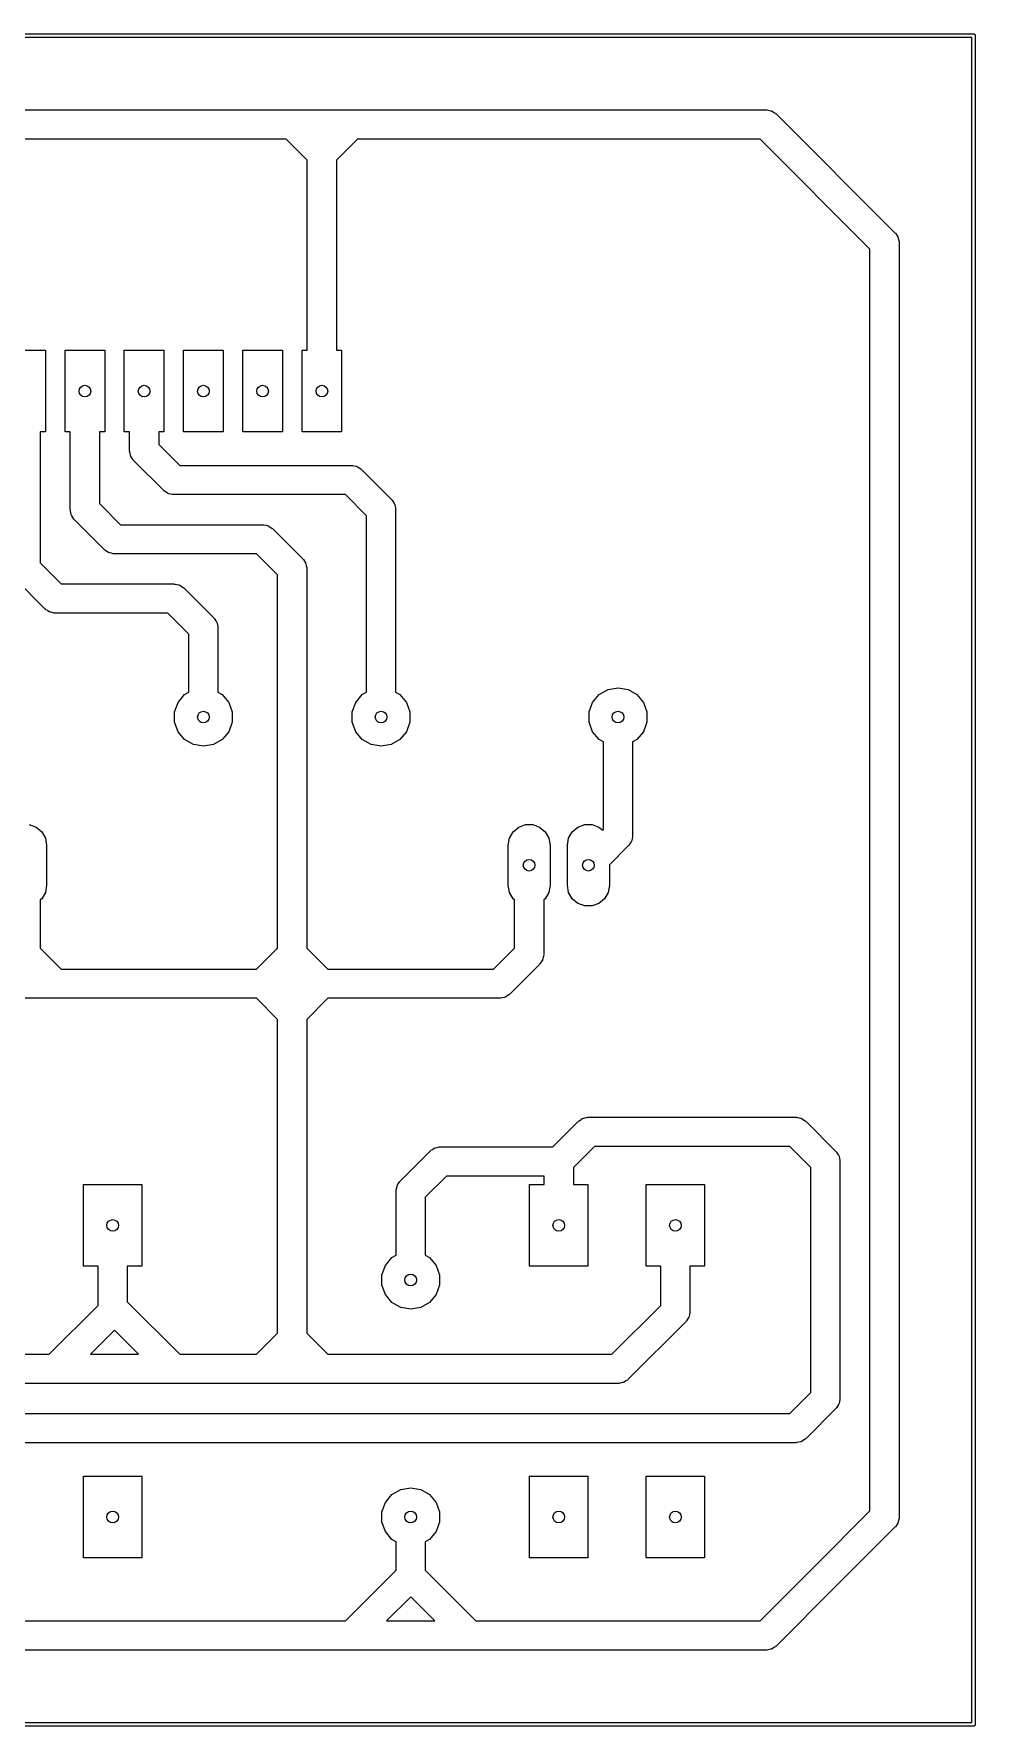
# Model space of a CAD drawing. Extents: x 28 to 132, y -102 to -29.
# Drawn here: x 91.8 to 132.2, y -101.7 to -29.1 of the extents above; entities that cross this region are included whole.
import ezdxf

# ---------------------------------------------------------------- set-up
doc = ezdxf.new("R2010")
doc.units = 0
doc.header["$MEASUREMENT"] = 0
doc.layers.add('BLACK', color=7, linetype='CONTINUOUS')

msp = doc.modelspace()

# ---------------------------------------------------------------- linework, layer by layer
at = {"layer": 'Black'}
for p, q in [((27.94, -29.135), (132.08, -29.135)), ((132.005, -29.285), (28.015, -29.285)), ((132.005, -101.525), (132.005, -29.285)), ((132.08, -29.135), (132.086, -29.1361)), ((132.086, -29.1361), (132.093, -29.1361)), ((132.093, -29.1361), (132.099, -29.1384)), ((132.099, -29.1384), (132.106, -29.1395)), ((132.106, -29.1395), (132.111, -29.1428)), ((132.111, -29.1428), (132.118, -29.145)), ((132.118, -29.145), (132.123, -29.1493)), ((132.123, -29.1493), (132.128, -29.1525)), ((132.128, -29.1525), (132.132, -29.1576)), ((132.132, -29.1576), (132.137, -29.1618)), ((132.137, -29.1618), (132.141, -29.1675)), ((132.141, -29.1675), (132.145, -29.1725)), ((132.145, -29.1725), (132.147, -29.1787)), ((132.147, -29.1787), (132.15, -29.1843)), ((132.15, -29.1843), (132.152, -29.1908)), ((132.152, -29.1908), (132.154, -29.197)), ((132.154, -29.197), (132.154, -29.2035)), ((132.154, -29.2035), (132.155, -29.21)), ((132.155, -29.21), (132.155, -101.6)), ((87.63, -32.395), (102.87, -32.395)), ((102.87, -32.395), (104.14, -32.395)), ((104.14, -32.395), (105.41, -32.395)), ((105.41, -32.395), (123.19, -32.395)), ((123.19, -32.395), (123.217, -32.3998)), ((123.217, -32.3998), (123.244, -32.3974)), ((123.244, -32.3974), (123.323, -32.4185)), ((123.323, -32.4185), (123.404, -32.4327)), ((123.404, -32.4327), (123.428, -32.4464)), ((123.428, -32.4464), (123.454, -32.4536)), ((123.454, -32.4536), (123.521, -32.5004)), ((123.521, -32.5004), (123.592, -32.5412)), ((123.592, -32.5412), (123.609, -32.5623)), ((123.609, -32.5623), (123.632, -32.5781)), ((123.632, -32.5781), (128.712, -37.6581)), ((102.611, -33.645), (87.8889, -33.645)), ((103.515, -34.5489), (102.611, -33.645)), ((105.669, -33.645), (104.765, -34.5489)), ((122.931, -33.645), (105.669, -33.645)), ((127.645, -38.3589), (122.931, -33.645)), ((103.515, -35.56), (103.515, -34.5489)), ((104.765, -34.5489), (104.765, -35.56)), ((103.515, -42.7), (103.515, -35.56)), ((104.765, -35.56), (104.765, -42.7)), ((128.712, -37.6581), (128.728, -37.6806)), ((128.728, -37.6806), (128.749, -37.6983)), ((128.749, -37.6983), (128.79, -37.769)), ((127.645, -92.4511), (127.645, -38.3589)), ((128.79, -37.769), (128.836, -37.8359)), ((128.836, -37.8359), (128.844, -37.8624)), ((128.844, -37.8624), (128.857, -37.8862)), ((128.857, -37.8862), (128.871, -37.9666)), ((128.871, -37.9666), (128.893, -38.0455)), ((128.893, -38.0455), (128.89, -38.0729)), ((128.89, -38.0729), (128.895, -38.1)), ((128.895, -38.1), (128.895, -92.71)), ((90.59, -42.7), (92.29, -42.7)), ((92.29, -42.7), (92.29, -46.2)), ((93.13, -46.2), (93.13, -42.7)), ((93.13, -42.7), (94.83, -42.7)), ((94.83, -42.7), (94.83, -46.2)), ((95.67, -46.2), (95.67, -42.7)), ((95.67, -42.7), (97.37, -42.7)), ((97.37, -42.7), (97.37, -46.2)), ((98.21, -46.2), (98.21, -42.7)), ((98.21, -42.7), (99.91, -42.7)), ((99.91, -42.7), (99.91, -46.2)), ((100.75, -46.2), (100.75, -42.7)), ((100.75, -42.7), (102.45, -42.7)), ((102.45, -42.7), (102.45, -46.2)), ((103.29, -46.2), (103.29, -42.7)), ((103.29, -42.7), (103.515, -42.7)), ((104.765, -42.7), (104.99, -42.7)), ((104.99, -42.7), (104.99, -46.2)), ((92.29, -46.2), (92.065, -46.2)), ((92.065, -46.2), (92.065, -51.8111)), ((93.355, -46.2), (93.13, -46.2)), ((93.355, -49.53), (93.355, -46.2)), ((94.83, -46.2), (94.605, -46.2)), ((94.605, -46.2), (94.605, -49.2711)), ((95.895, -46.2), (95.67, -46.2)), ((95.895, -46.99), (95.895, -46.2)), ((97.37, -46.2), (97.145, -46.2)), ((97.145, -46.2), (97.145, -46.7311)), ((99.91, -46.2), (98.21, -46.2)), ((102.45, -46.2), (100.75, -46.2)), ((104.99, -46.2), (103.29, -46.2)), ((95.8998, -47.0171), (95.895, -46.99)), ((95.8974, -47.0445), (95.8998, -47.0171)), ((95.9185, -47.1234), (95.8974, -47.0445)), ((95.9327, -47.2038), (95.9185, -47.1234)), ((97.145, -46.7311), (98.0489, -47.635)), ((95.9464, -47.2276), (95.9327, -47.2038)), ((95.9536, -47.2541), (95.9464, -47.2276)), ((96.0004, -47.321), (95.9536, -47.2541)), ((96.0412, -47.3917), (96.0004, -47.321)), ((96.0623, -47.4094), (96.0412, -47.3917)), ((96.0781, -47.4319), (96.0623, -47.4094)), ((97.3481, -48.7019), (96.0781, -47.4319)), ((98.0489, -47.635), (105.41, -47.635)), ((105.41, -47.635), (105.437, -47.6398)), ((105.437, -47.6398), (105.464, -47.6374)), ((105.464, -47.6374), (105.543, -47.6585)), ((105.543, -47.6585), (105.624, -47.6727)), ((105.624, -47.6727), (105.648, -47.6864)), ((105.648, -47.6864), (105.674, -47.6936)), ((105.674, -47.6936), (105.741, -47.7404)), ((105.741, -47.7404), (105.812, -47.7812)), ((105.812, -47.7812), (105.829, -47.8023)), ((105.829, -47.8023), (105.852, -47.8181)), ((105.852, -47.8181), (107.122, -49.0881)), ((94.605, -49.2711), (95.5089, -50.175)), ((97.3706, -48.7177), (97.3481, -48.7019)), ((97.3883, -48.7388), (97.3706, -48.7177)), ((97.459, -48.7796), (97.3883, -48.7388)), ((97.5259, -48.8264), (97.459, -48.7796)), ((97.5524, -48.8336), (97.5259, -48.8264)), ((97.5762, -48.8473), (97.5524, -48.8336)), ((97.6566, -48.8615), (97.5762, -48.8473)), ((97.7355, -48.8826), (97.6566, -48.8615)), ((97.7629, -48.8802), (97.7355, -48.8826)), ((97.79, -48.885), (97.7629, -48.8802)), ((105.151, -48.885), (97.79, -48.885)), ((106.055, -49.7889), (105.151, -48.885)), ((107.122, -49.0881), (107.138, -49.1106)), ((107.138, -49.1106), (107.159, -49.1283)), ((107.159, -49.1283), (107.2, -49.199)), ((107.2, -49.199), (107.246, -49.2659)), ((107.246, -49.2659), (107.254, -49.2924)), ((107.254, -49.2924), (107.267, -49.3162)), ((107.267, -49.3162), (107.281, -49.3966)), ((93.3598, -49.5571), (93.355, -49.53)), ((93.3574, -49.5845), (93.3598, -49.5571)), ((93.3785, -49.6634), (93.3574, -49.5845)), ((93.3927, -49.7438), (93.3785, -49.6634)), ((93.4064, -49.7676), (93.3927, -49.7438)), ((93.4136, -49.7941), (93.4064, -49.7676)), ((93.4604, -49.861), (93.4136, -49.7941)), ((93.5012, -49.9317), (93.4604, -49.861)), ((93.5223, -49.9494), (93.5012, -49.9317)), ((93.5381, -49.9719), (93.5223, -49.9494)), ((94.8081, -51.2419), (93.5381, -49.9719)), ((106.055, -57.354), (106.055, -49.7889)), ((107.281, -49.3966), (107.303, -49.4755)), ((107.303, -49.4755), (107.3, -49.5029)), ((107.3, -49.5029), (107.305, -49.53)), ((107.305, -49.53), (107.305, -57.354)), ((95.5089, -50.175), (101.6, -50.175)), ((101.6, -50.175), (101.627, -50.1798)), ((101.627, -50.1798), (101.654, -50.1774)), ((101.654, -50.1774), (101.733, -50.1985)), ((101.733, -50.1985), (101.814, -50.2127)), ((101.814, -50.2127), (101.838, -50.2264)), ((101.838, -50.2264), (101.864, -50.2336)), ((101.864, -50.2336), (101.931, -50.2804)), ((101.931, -50.2804), (102.002, -50.3212)), ((102.002, -50.3212), (102.019, -50.3423)), ((102.019, -50.3423), (102.042, -50.3581)), ((102.042, -50.3581), (103.312, -51.6281)), ((94.8306, -51.2577), (94.8081, -51.2419)), ((94.8483, -51.2788), (94.8306, -51.2577)), ((94.919, -51.3196), (94.8483, -51.2788)), ((94.9859, -51.3664), (94.919, -51.3196)), ((95.0124, -51.3736), (94.9859, -51.3664)), ((95.0362, -51.3873), (95.0124, -51.3736)), ((95.1166, -51.4015), (95.0362, -51.3873)), ((95.1955, -51.4226), (95.1166, -51.4015)), ((95.2229, -51.4202), (95.1955, -51.4226)), ((95.25, -51.425), (95.2229, -51.4202)), ((101.341, -51.425), (95.25, -51.425)), ((102.245, -52.3289), (101.341, -51.425)), ((92.065, -51.8111), (92.9689, -52.715)), ((103.312, -51.6281), (103.328, -51.6506)), ((103.328, -51.6506), (103.349, -51.6683)), ((103.349, -51.6683), (103.39, -51.739)), ((103.39, -51.739), (103.436, -51.8059)), ((103.436, -51.8059), (103.444, -51.8324)), ((103.444, -51.8324), (103.457, -51.8562)), ((103.457, -51.8562), (103.471, -51.9366)), ((103.471, -51.9366), (103.493, -52.0155)), ((103.493, -52.0155), (103.49, -52.0429)), ((103.49, -52.0429), (103.495, -52.07)), ((103.495, -52.07), (103.495, -63.5)), ((92.2681, -53.7819), (90.9981, -52.5119)), ((92.9689, -52.715), (97.79, -52.715)), ((97.79, -52.715), (97.8171, -52.7198)), ((97.8171, -52.7198), (97.8445, -52.7174)), ((97.8445, -52.7174), (97.9234, -52.7385)), ((97.9234, -52.7385), (98.0038, -52.7527)), ((98.0038, -52.7527), (98.0276, -52.7664)), ((98.0276, -52.7664), (98.0541, -52.7736)), ((98.0541, -52.7736), (98.121, -52.8204)), ((98.121, -52.8204), (98.1917, -52.8612)), ((98.1917, -52.8612), (98.2094, -52.8823)), ((98.2094, -52.8823), (98.2319, -52.8981)), ((98.2319, -52.8981), (99.5019, -54.1681)), ((102.245, -63.5), (102.245, -52.3289)), ((92.2906, -53.7977), (92.2681, -53.7819)), ((92.3083, -53.8188), (92.2906, -53.7977)), ((92.379, -53.8596), (92.3083, -53.8188)), ((92.4459, -53.9064), (92.379, -53.8596)), ((92.4724, -53.9136), (92.4459, -53.9064)), ((92.4962, -53.9273), (92.4724, -53.9136)), ((92.5766, -53.9415), (92.4962, -53.9273)), ((92.6555, -53.9626), (92.5766, -53.9415)), ((92.6829, -53.9602), (92.6555, -53.9626)), ((92.71, -53.965), (92.6829, -53.9602)), ((97.5311, -53.965), (92.71, -53.965)), ((98.435, -54.8689), (97.5311, -53.965)), ((99.5019, -54.1681), (99.5177, -54.1906)), ((99.5177, -54.1906), (99.5388, -54.2083)), ((99.5388, -54.2083), (99.5796, -54.279)), ((99.5796, -54.279), (99.6264, -54.3459)), ((99.6264, -54.3459), (99.6336, -54.3724)), ((99.6336, -54.3724), (99.6473, -54.3962)), ((99.6473, -54.3962), (99.6615, -54.4766)), ((98.435, -57.354), (98.435, -54.8689)), ((99.6615, -54.4766), (99.6826, -54.5555)), ((99.6826, -54.5555), (99.6802, -54.5829)), ((99.6802, -54.5829), (99.685, -54.61)), ((99.685, -54.61), (99.685, -57.354)), ((116.033, -57.4588), (116.411, -57.2409)), ((116.411, -57.2409), (116.84, -57.1652)), ((116.84, -57.1652), (117.269, -57.2409)), ((117.269, -57.2409), (117.647, -57.4588)), ((97.8243, -58.2021), (97.9733, -57.7926)), ((97.9733, -57.7926), (98.2534, -57.4588)), ((98.2534, -57.4588), (98.435, -57.354)), ((99.685, -57.354), (99.8666, -57.4588)), ((99.8666, -57.4588), (100.147, -57.7926)), ((100.147, -57.7926), (100.296, -58.2021)), ((105.444, -58.2021), (105.593, -57.7926)), ((105.593, -57.7926), (105.873, -57.4588)), ((105.873, -57.4588), (106.055, -57.354)), ((107.305, -57.354), (107.487, -57.4588)), ((107.487, -57.4588), (107.767, -57.7926)), ((107.767, -57.7926), (107.916, -58.2021)), ((115.604, -58.2021), (115.753, -57.7926)), ((115.753, -57.7926), (116.033, -57.4588)), ((117.647, -57.4588), (117.927, -57.7926)), ((117.927, -57.7926), (118.076, -58.2021)), ((97.8243, -58.6379), (97.8243, -58.2021)), ((97.9733, -59.0474), (97.8243, -58.6379)), ((100.296, -58.6379), (100.147, -59.0474)), ((100.296, -58.2021), (100.296, -58.6379)), ((105.444, -58.6379), (105.444, -58.2021)), ((105.593, -59.0474), (105.444, -58.6379)), ((107.916, -58.6379), (107.767, -59.0474)), ((107.916, -58.2021), (107.916, -58.6379)), ((115.604, -58.6379), (115.604, -58.2021)), ((115.753, -59.0474), (115.604, -58.6379)), ((118.076, -58.6379), (117.927, -59.0474)), ((118.076, -58.2021), (118.076, -58.6379)), ((98.2534, -59.3812), (97.9733, -59.0474)), ((98.6308, -59.5991), (98.2534, -59.3812)), ((99.8666, -59.3812), (99.4892, -59.5991)), ((100.147, -59.0474), (99.8666, -59.3812)), ((105.873, -59.3812), (105.593, -59.0474)), ((106.251, -59.5991), (105.873, -59.3812)), ((107.487, -59.3812), (107.109, -59.5991)), ((107.767, -59.0474), (107.487, -59.3812)), ((116.033, -59.3812), (115.753, -59.0474)), ((116.215, -59.486), (116.033, -59.3812)), ((117.647, -59.3812), (117.465, -59.486)), ((117.927, -59.0474), (117.647, -59.3812)), ((99.06, -59.6748), (98.6308, -59.5991)), ((99.4892, -59.5991), (99.06, -59.6748)), ((106.68, -59.6748), (106.251, -59.5991)), ((107.109, -59.5991), (106.68, -59.6748)), ((116.215, -63.2411), (116.215, -59.486)), ((117.465, -59.486), (117.465, -63.5)), ((91.5963, -63.027), (91.89, -63.1339)), ((112.58, -63.1339), (112.874, -63.027)), ((112.874, -63.027), (113.186, -63.027)), ((113.186, -63.027), (113.48, -63.1339)), ((115.12, -63.1339), (115.414, -63.027)), ((115.414, -63.027), (115.726, -63.027)), ((115.726, -63.027), (116.02, -63.1339)), ((91.89, -63.1339), (92.1294, -63.3348)), ((92.1294, -63.3348), (92.2857, -63.6055)), ((92.2857, -63.6055), (92.34, -63.9133)), ((102.245, -68.3211), (102.245, -63.5)), ((103.495, -63.5), (103.495, -68.3211)), ((112.13, -63.9133), (112.184, -63.6055)), ((112.184, -63.6055), (112.341, -63.3348)), ((112.341, -63.3348), (112.58, -63.1339)), ((113.48, -63.1339), (113.719, -63.3348)), ((113.719, -63.3348), (113.876, -63.6055)), ((113.876, -63.6055), (113.93, -63.9133)), ((114.67, -63.9133), (114.724, -63.6055)), ((114.724, -63.6055), (114.881, -63.3348)), ((114.881, -63.3348), (115.12, -63.1339)), ((116.02, -63.1339), (116.184, -63.2718)), ((116.184, -63.2718), (116.215, -63.2411)), ((117.36, -63.831), (117.319, -63.9017)), ((117.406, -63.7641), (117.36, -63.831)), ((117.414, -63.7376), (117.406, -63.7641)), ((117.427, -63.7138), (117.414, -63.7376)), ((117.441, -63.6334), (117.427, -63.7138)), ((117.463, -63.5545), (117.441, -63.6334)), ((117.465, -63.5), (117.46, -63.5271)), ((117.46, -63.5271), (117.463, -63.5545)), ((92.34, -63.9133), (92.34, -65.6267)), ((112.13, -65.6267), (112.13, -63.9133)), ((113.93, -63.9133), (113.93, -65.6267)), ((114.67, -65.6267), (114.67, -63.9133)), ((117.282, -63.9419), (116.47, -64.7539)), ((117.298, -63.9194), (117.282, -63.9419)), ((117.319, -63.9017), (117.298, -63.9194)), ((116.47, -64.7539), (116.47, -65.6267)), ((92.2857, -65.9345), (92.1294, -66.2052)), ((92.34, -65.6267), (92.2857, -65.9345)), ((112.184, -65.9345), (112.13, -65.6267)), ((112.341, -66.2052), (112.184, -65.9345)), ((113.876, -65.9345), (113.719, -66.2052)), ((113.93, -65.6267), (113.876, -65.9345)), ((114.724, -65.9345), (114.67, -65.6267)), ((114.881, -66.2052), (114.724, -65.9345)), ((116.416, -65.9345), (116.259, -66.2052)), ((116.47, -65.6267), (116.416, -65.9345)), ((92.1294, -66.2052), (92.065, -66.2593)), ((92.065, -66.2593), (92.065, -68.3211)), ((112.405, -66.2593), (112.341, -66.2052)), ((112.405, -68.3211), (112.405, -66.2593)), ((113.719, -66.2052), (113.655, -66.2593)), ((113.655, -66.2593), (113.655, -68.58)), ((115.12, -66.4061), (114.881, -66.2052)), ((115.414, -66.513), (115.12, -66.4061)), ((115.726, -66.513), (115.414, -66.513)), ((116.02, -66.4061), (115.726, -66.513)), ((116.259, -66.2052), (116.02, -66.4061)), ((92.065, -68.3211), (92.9689, -69.225)), ((101.341, -69.225), (102.245, -68.3211)), ((103.495, -68.3211), (104.399, -69.225)), ((111.501, -69.225), (112.405, -68.3211)), ((113.55, -68.911), (113.509, -68.9817)), ((113.596, -68.8441), (113.55, -68.911)), ((113.604, -68.8176), (113.596, -68.8441)), ((113.617, -68.7938), (113.604, -68.8176)), ((113.631, -68.7134), (113.617, -68.7938)), ((113.653, -68.6345), (113.631, -68.7134)), ((113.655, -68.58), (113.65, -68.6071)), ((113.65, -68.6071), (113.653, -68.6345)), ((92.9689, -69.225), (101.341, -69.225)), ((104.399, -69.225), (110.49, -69.225)), ((110.49, -69.225), (111.501, -69.225)), ((113.472, -69.0219), (112.202, -70.2919)), ((113.488, -68.9994), (113.472, -69.0219)), ((113.509, -68.9817), (113.488, -68.9994)), ((112.162, -70.3288), (112.091, -70.3696)), ((112.179, -70.3077), (112.162, -70.3288)), ((112.202, -70.2919), (112.179, -70.3077)), ((92.71, -70.475), (90.17, -70.475)), ((101.341, -70.475), (92.71, -70.475)), ((102.245, -71.3789), (101.341, -70.475)), ((104.399, -70.475), (103.495, -71.3789)), ((110.49, -70.475), (104.399, -70.475)), ((111.76, -70.475), (110.49, -70.475)), ((111.787, -70.4702), (111.76, -70.475)), ((111.814, -70.4726), (111.787, -70.4702)), ((111.893, -70.4515), (111.814, -70.4726)), ((111.974, -70.4373), (111.893, -70.4515)), ((111.998, -70.4236), (111.974, -70.4373)), ((112.024, -70.4164), (111.998, -70.4236)), ((112.091, -70.3696), (112.024, -70.4164)), ((102.245, -84.8311), (102.245, -71.3789)), ((103.495, -71.3789), (103.495, -84.8311)), ((114.041, -76.845), (115.128, -75.7581)), ((115.128, -75.7581), (115.151, -75.7423)), ((115.151, -75.7423), (115.168, -75.7212)), ((115.168, -75.7212), (115.239, -75.6804)), ((115.239, -75.6804), (115.306, -75.6336)), ((115.306, -75.6336), (115.332, -75.6264)), ((115.332, -75.6264), (115.356, -75.6127)), ((115.356, -75.6127), (115.437, -75.5985)), ((115.437, -75.5985), (115.516, -75.5774)), ((115.516, -75.5774), (115.543, -75.5798)), ((115.543, -75.5798), (115.57, -75.575)), ((115.57, -75.575), (124.46, -75.575)), ((124.46, -75.575), (124.487, -75.5798)), ((124.487, -75.5798), (124.514, -75.5774)), ((124.514, -75.5774), (124.593, -75.5985)), ((124.593, -75.5985), (124.674, -75.6127)), ((124.674, -75.6127), (124.698, -75.6264)), ((124.698, -75.6264), (124.724, -75.6336)), ((124.724, -75.6336), (124.791, -75.6804)), ((124.791, -75.6804), (124.862, -75.7212)), ((124.862, -75.7212), (124.879, -75.7423)), ((124.879, -75.7423), (124.902, -75.7581)), ((124.902, -75.7581), (126.172, -77.0281)), ((108.982, -76.8964), (109.006, -76.8827)), ((109.006, -76.8827), (109.087, -76.8685)), ((109.087, -76.8685), (109.166, -76.8474)), ((109.166, -76.8474), (109.193, -76.8498)), ((109.193, -76.8498), (109.22, -76.845)), ((109.22, -76.845), (114.041, -76.845)), ((115.829, -76.825), (114.925, -77.7289)), ((124.201, -76.825), (115.829, -76.825)), ((125.105, -77.7289), (124.201, -76.825)), ((107.508, -78.2981), (108.778, -77.0281)), ((108.778, -77.0281), (108.801, -77.0123)), ((108.801, -77.0123), (108.818, -76.9912)), ((108.818, -76.9912), (108.889, -76.9504)), ((108.889, -76.9504), (108.956, -76.9036)), ((108.956, -76.9036), (108.982, -76.8964)), ((126.172, -77.0281), (126.188, -77.0506)), ((126.188, -77.0506), (126.209, -77.0683)), ((126.209, -77.0683), (126.25, -77.139)), ((126.25, -77.139), (126.296, -77.2059)), ((126.296, -77.2059), (126.304, -77.2324)), ((126.304, -77.2324), (126.317, -77.2562)), ((126.317, -77.2562), (126.331, -77.3366)), ((126.331, -77.3366), (126.353, -77.4155)), ((126.353, -77.4155), (126.35, -77.4429)), ((126.35, -77.4429), (126.355, -77.47)), ((126.355, -77.47), (126.355, -87.63)), ((107.43, -78.409), (107.471, -78.3383)), ((107.471, -78.3383), (107.492, -78.3206)), ((107.492, -78.3206), (107.508, -78.2981)), ((109.479, -78.095), (108.575, -78.9989)), ((113.675, -78.095), (109.479, -78.095)), ((113.675, -78.46), (113.675, -78.095)), ((114.925, -77.7289), (114.925, -78.46)), ((125.105, -87.3711), (125.105, -77.7289)), ((93.92, -81.96), (93.92, -78.46)), ((93.92, -78.46), (96.42, -78.46)), ((96.42, -78.46), (96.42, -81.96)), ((107.325, -78.74), (107.33, -78.7129)), ((107.325, -81.484), (107.325, -78.74)), ((107.327, -78.6855), (107.349, -78.6066)), ((107.33, -78.7129), (107.327, -78.6855)), ((107.349, -78.6066), (107.363, -78.5262)), ((107.363, -78.5262), (107.376, -78.5024)), ((107.376, -78.5024), (107.384, -78.4759)), ((107.384, -78.4759), (107.43, -78.409)), ((108.575, -78.9989), (108.575, -81.484)), ((113.05, -81.96), (113.05, -78.46)), ((113.05, -78.46), (113.675, -78.46)), ((114.925, -78.46), (115.55, -78.46)), ((115.55, -78.46), (115.55, -81.96)), ((118.05, -81.96), (118.05, -78.46)), ((118.05, -78.46), (120.55, -78.46)), ((120.55, -78.46), (120.55, -81.96)), ((94.545, -81.96), (93.92, -81.96)), ((94.545, -83.6411), (94.545, -81.96)), ((96.42, -81.96), (95.795, -81.96)), ((95.795, -81.96), (95.795, -83.4811)), ((106.714, -82.3321), (106.863, -81.9226)), ((106.863, -81.9226), (107.143, -81.5888)), ((107.143, -81.5888), (107.325, -81.484)), ((108.575, -81.484), (108.757, -81.5888)), ((108.757, -81.5888), (109.037, -81.9226)), ((109.037, -81.9226), (109.186, -82.3321)), ((115.55, -81.96), (113.05, -81.96)), ((118.675, -81.96), (118.05, -81.96)), ((118.675, -83.6411), (118.675, -81.96)), ((120.55, -81.96), (119.925, -81.96)), ((119.925, -81.96), (119.925, -83.9)), ((106.714, -82.7679), (106.714, -82.3321)), ((109.186, -82.3321), (109.186, -82.7679)), ((106.863, -83.1774), (106.714, -82.7679)), ((107.143, -83.5112), (106.863, -83.1774)), ((109.037, -83.1774), (108.757, -83.5112)), ((109.186, -82.7679), (109.037, -83.1774)), ((92.4511, -85.735), (94.545, -83.6411)), ((95.795, -83.4811), (98.0489, -85.735)), ((107.521, -83.7291), (107.143, -83.5112)), ((107.95, -83.8048), (107.521, -83.7291)), ((108.379, -83.7291), (107.95, -83.8048)), ((108.757, -83.5112), (108.379, -83.7291)), ((116.581, -85.735), (118.675, -83.6411)), ((119.874, -84.1376), (119.866, -84.1641)), ((119.887, -84.1138), (119.874, -84.1376)), ((119.901, -84.0333), (119.887, -84.1138)), ((119.923, -83.9545), (119.901, -84.0333)), ((119.925, -83.9), (119.92, -83.9271)), ((119.92, -83.9271), (119.923, -83.9545)), ((95.25, -84.7039), (94.2189, -85.735)), ((96.2811, -85.735), (95.25, -84.7039)), ((101.341, -85.735), (102.245, -84.8311)), ((103.495, -84.8311), (104.399, -85.735)), ((119.742, -84.3419), (117.282, -86.8019)), ((119.758, -84.3194), (119.742, -84.3419)), ((119.779, -84.3017), (119.758, -84.3194)), ((119.82, -84.231), (119.779, -84.3017)), ((119.866, -84.1641), (119.82, -84.231)), ((76.2, -85.735), (92.4511, -85.735)), ((94.2189, -85.735), (96.2811, -85.735)), ((98.0489, -85.735), (99.06, -85.735)), ((99.06, -85.735), (101.341, -85.735)), ((104.399, -85.735), (116.581, -85.735)), ((92.71, -86.985), (76.2, -86.985)), ((97.79, -86.985), (92.71, -86.985)), ((99.06, -86.985), (97.79, -86.985)), ((101.6, -86.985), (99.06, -86.985)), ((102.87, -86.985), (101.6, -86.985)), ((104.14, -86.985), (102.87, -86.985)), ((116.84, -86.985), (104.14, -86.985)), ((116.867, -86.9802), (116.84, -86.985)), ((116.894, -86.9826), (116.867, -86.9802)), ((116.973, -86.9615), (116.894, -86.9826)), ((117.054, -86.9473), (116.973, -86.9615)), ((117.078, -86.9336), (117.054, -86.9473)), ((117.104, -86.9264), (117.078, -86.9336)), ((117.171, -86.8796), (117.104, -86.9264)), ((117.242, -86.8388), (117.171, -86.8796)), ((117.259, -86.8177), (117.242, -86.8388)), ((117.282, -86.8019), (117.259, -86.8177)), ((124.201, -88.275), (125.105, -87.3711)), ((126.331, -87.7634), (126.317, -87.8438)), ((126.353, -87.6845), (126.331, -87.7634)), ((126.355, -87.63), (126.35, -87.6571)), ((126.35, -87.6571), (126.353, -87.6845)), ((33.2789, -88.275), (124.201, -88.275)), ((126.172, -88.0719), (124.902, -89.3419)), ((126.188, -88.0494), (126.172, -88.0719)), ((126.209, -88.0317), (126.188, -88.0494)), ((126.25, -87.961), (126.209, -88.0317)), ((126.296, -87.8941), (126.25, -87.961)), ((126.304, -87.8676), (126.296, -87.8941)), ((126.317, -87.8438), (126.304, -87.8676)), ((124.46, -89.525), (33.02, -89.525)), ((124.487, -89.5202), (124.46, -89.525)), ((124.514, -89.5226), (124.487, -89.5202)), ((124.593, -89.5015), (124.514, -89.5226)), ((124.674, -89.4873), (124.593, -89.5015)), ((124.698, -89.4736), (124.674, -89.4873)), ((124.724, -89.4664), (124.698, -89.4736)), ((124.791, -89.4196), (124.724, -89.4664)), ((124.862, -89.3788), (124.791, -89.4196)), ((124.879, -89.3577), (124.862, -89.3788)), ((124.902, -89.3419), (124.879, -89.3577)), ((93.92, -94.46), (93.92, -90.96)), ((93.92, -90.96), (96.42, -90.96)), ((96.42, -90.96), (96.42, -94.46)), ((113.05, -94.46), (113.05, -90.96)), ((113.05, -90.96), (115.55, -90.96)), ((115.55, -90.96), (115.55, -94.46)), ((118.05, -94.46), (118.05, -90.96)), ((118.05, -90.96), (120.55, -90.96)), ((120.55, -90.96), (120.55, -94.46)), ((106.714, -92.4921), (106.863, -92.0826)), ((106.863, -92.0826), (107.143, -91.7488)), ((107.143, -91.7488), (107.521, -91.5309)), ((107.521, -91.5309), (107.95, -91.4552)), ((107.95, -91.4552), (108.379, -91.5309)), ((108.379, -91.5309), (108.757, -91.7488)), ((108.757, -91.7488), (109.037, -92.0826)), ((109.037, -92.0826), (109.186, -92.4921)), ((106.714, -92.9279), (106.714, -92.4921)), ((109.186, -92.4921), (109.186, -92.9279)), ((125.288, -94.8081), (127.645, -92.4511)), ((128.871, -92.8433), (128.857, -92.9238)), ((128.893, -92.7645), (128.871, -92.8433)), ((128.895, -92.71), (128.89, -92.7371)), ((128.89, -92.7371), (128.893, -92.7645)), ((106.863, -93.3374), (106.714, -92.9279)), ((107.143, -93.6712), (106.863, -93.3374)), ((109.037, -93.3374), (108.757, -93.6712)), ((109.186, -92.9279), (109.037, -93.3374)), ((128.712, -93.1519), (126.172, -95.6919)), ((128.728, -93.1294), (128.712, -93.1519)), ((128.749, -93.1117), (128.728, -93.1294)), ((128.79, -93.041), (128.749, -93.1117)), ((128.836, -92.9741), (128.79, -93.041)), ((128.844, -92.9476), (128.836, -92.9741)), ((128.857, -92.9238), (128.844, -92.9476)), ((107.325, -93.776), (107.143, -93.6712)), ((107.325, -94.9911), (107.325, -93.776)), ((108.757, -93.6712), (108.575, -93.776)), ((108.575, -93.776), (108.575, -94.9911)), ((96.42, -94.46), (93.92, -94.46)), ((105.151, -97.165), (107.325, -94.9911)), ((108.575, -94.9911), (110.749, -97.165)), ((115.55, -94.46), (113.05, -94.46)), ((120.55, -94.46), (118.05, -94.46)), ((122.931, -97.165), (125.288, -94.8081)), ((125.288, -94.8081), (125.288, -94.8081)), ((126.172, -95.6919), (123.632, -98.2319)), ((126.172, -95.6919), (126.172, -95.6919)), ((107.95, -96.1339), (106.919, -97.165)), ((108.981, -97.165), (107.95, -96.1339)), ((87.63, -97.165), (104.14, -97.165)), ((104.14, -97.165), (105.151, -97.165)), ((106.919, -97.165), (108.981, -97.165)), ((110.749, -97.165), (122.931, -97.165)), ((104.14, -98.415), (87.63, -98.415)), ((105.41, -98.415), (104.14, -98.415)), ((110.49, -98.415), (105.41, -98.415)), ((123.19, -98.415), (110.49, -98.415)), ((123.217, -98.4102), (123.19, -98.415)), ((123.244, -98.4126), (123.217, -98.4102)), ((123.323, -98.3915), (123.244, -98.4126)), ((123.404, -98.3773), (123.323, -98.3915)), ((123.428, -98.3636), (123.404, -98.3773)), ((123.454, -98.3564), (123.428, -98.3636)), ((123.521, -98.3096), (123.454, -98.3564)), ((123.592, -98.2688), (123.521, -98.3096)), ((123.609, -98.2477), (123.592, -98.2688)), ((123.632, -98.2319), (123.609, -98.2477)), ((28.015, -101.525), (132.005, -101.525)), ((132.08, -101.675), (27.94, -101.675)), ((132.086, -101.674), (132.08, -101.675)), ((132.093, -101.674), (132.086, -101.674)), ((132.099, -101.672), (132.093, -101.674)), ((132.106, -101.67), (132.099, -101.672)), ((132.111, -101.667), (132.106, -101.67)), ((132.118, -101.665), (132.111, -101.667)), ((132.123, -101.661), (132.118, -101.665)), ((132.128, -101.657), (132.123, -101.661)), ((132.132, -101.652), (132.128, -101.657)), ((132.137, -101.648), (132.132, -101.652)), ((132.141, -101.643), (132.137, -101.648)), ((132.145, -101.637), (132.141, -101.643)), ((132.147, -101.631), (132.145, -101.637)), ((132.15, -101.626), (132.147, -101.631)), ((132.152, -101.619), (132.15, -101.626)), ((132.154, -101.613), (132.152, -101.619)), ((132.155, -101.6), (132.154, -101.606)), ((132.154, -101.606), (132.154, -101.613))]:
    msp.add_line(p, q, dxfattribs=at)
for centre in [(93.98, -44.45), (93.98, -44.45), (96.52, -44.45), (96.52, -44.45), (99.06, -44.45), (99.06, -44.45), (101.6, -44.45), (101.6, -44.45), (104.14, -44.45), (104.14, -44.45), (99.06, -58.42), (99.06, -58.42), (106.68, -58.42), (106.68, -58.42), (116.84, -58.42), (116.84, -58.42), (113.03, -64.77), (113.03, -64.77), (115.57, -64.77), (115.57, -64.77), (95.17, -80.21), (95.17, -80.21), (114.3, -80.21), (114.3, -80.21), (119.3, -80.21), (119.3, -80.21), (107.95, -82.55), (107.95, -82.55), (95.17, -92.71), (95.17, -92.71), (107.95, -92.71), (107.95, -92.71), (114.3, -92.71), (114.3, -92.71), (119.3, -92.71), (119.3, -92.71)]:
    msp.add_circle(centre, 0.25, dxfattribs=at)

doc.saveas('drawing.dxf')
